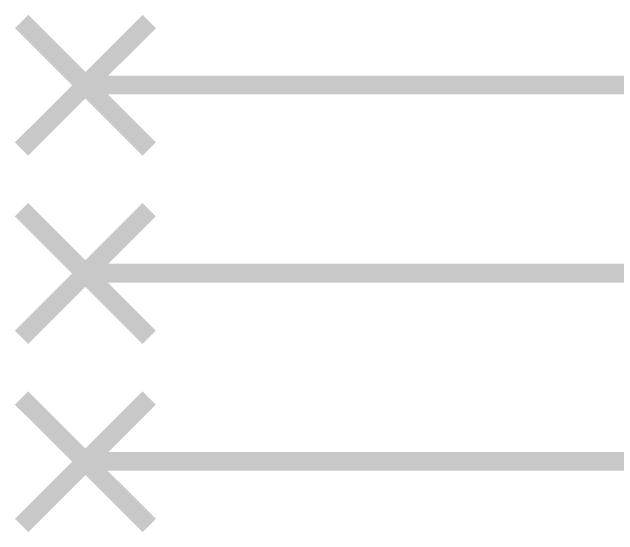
# Model space of a CAD drawing. Header units: inches. Extents: x 0 to 22.3, y 0 to 15.7.
# Drawn here: x 6.4505 to 6.8302, y 7.9263 to 8.2541 of the extents above; entities that cross this region are included whole.
import ezdxf

# ---------------------------------------------------------------- set-up
doc = ezdxf.new("R2010")
doc.units = ezdxf.units.IN
doc.header["$MEASUREMENT"] = 0
doc.layers.add('Sheet', color=255, linetype='Continuous')

msp = doc.modelspace()

# ---------------------------------------------------------------- linework, layer by layer
at = {"layer": 'Sheet'}
for points in [[(6.45643, 8.16824, 0.0118, 0.0118, 0), (6.53644, 8.24825, 0.0118, 0.0118, 0)], [(6.45643, 8.24825, 0.0118, 0.0118, 0), (6.53644, 8.16824, 0.0118, 0.0118, 0)], [(6.89007, 8.20847, 0.0118, 0.0118, 0), (6.49621, 8.20847, 0.0118, 0.0118, 0)], [(6.45643, 8.05023, 0.0118, 0.0118, 0), (6.53644, 8.13023, 0.0118, 0.0118, 0)], [(6.45643, 8.13023, 0.0118, 0.0118, 0), (6.53644, 8.05023, 0.0118, 0.0118, 0)], [(6.89007, 8.09045, 0.0118, 0.0118, 0), (6.49621, 8.09045, 0.0118, 0.0118, 0)], [(6.45643, 7.93221, 0.0118, 0.0118, 0), (6.53644, 8.01222, 0.0118, 0.0118, 0)], [(6.45643, 8.01222, 0.0118, 0.0118, 0), (6.53644, 7.93221, 0.0118, 0.0118, 0)], [(6.89007, 7.97244, 0.0118, 0.0118, 0), (6.49621, 7.97244, 0.0118, 0.0118, 0)]]:
    msp.add_lwpolyline(points, format="xyseb", dxfattribs=at)

doc.saveas('drawing.dxf')
